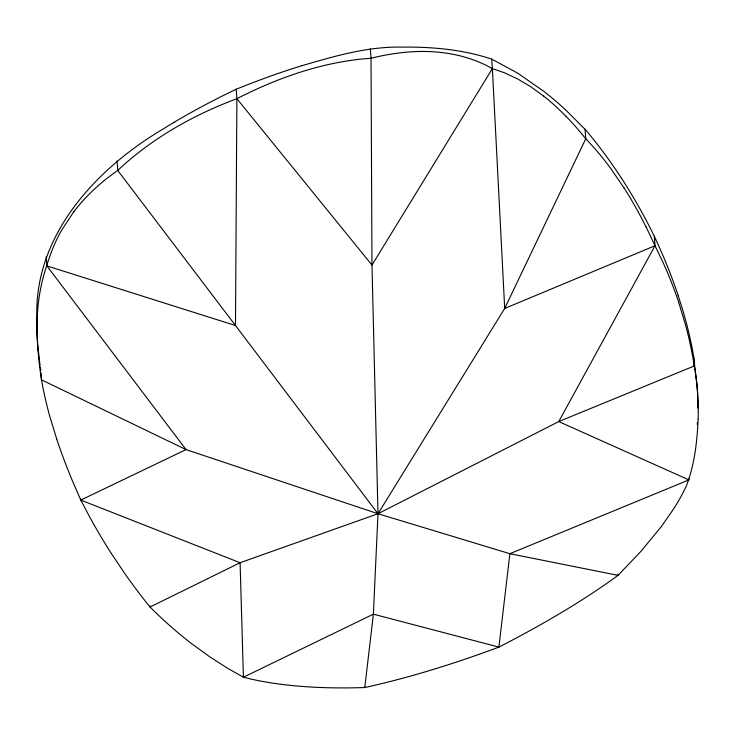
<?xml version="1.0" encoding="UTF-8"?>
<svg xmlns="http://www.w3.org/2000/svg" width="735" height="735" viewBox="0 0 735 735"><rect width="100%" height="100%" fill="white"/><g stroke="black" fill="none" stroke-linecap="round" stroke-linejoin="round"><path stroke-width="1.1" d="M302.057 65.635A427.66 229.403 -14.4 0 0 248.384 84.406L236.211 89.22L236.89 98.701L235.485 325.522L377.992 513.737L509.879 553.703L618.052 575.358L641.122 551.131L661.408 526.499M698.131 419.272C697.12 441.487 694.612 464.41 686.573 485.357A104.067 36.998 -48.4 0 1 674.078 508.252L661.445 526.453M697.249 424.417L697.368 422.643M169.712 625.531A165.035 56.007 32.8 0 0 191.357 643.465L209.613 656.722L227.602 668.262L243.414 677.22L249.845 678.8A104.067 28.059 4.1 0 0 277.655 683.844C306.504 687.767 335.711 688.484 364.781 687.537A205.497 51.514 -15.8 0 0 381.603 683.642C421.421 673.94 460.514 661.417 498.9 647.112L509.879 553.703L688.888 479.9L688.805 478.715M38.018 349.878A165.035 90.212 81.4 0 1 37.191 320.8C37.476 299.531 41.822 278.537 49.098 258.601A104.067 69.32 -65.2 0 1 61.235 230.863L73.803 211.735M173.947 122.414L173.644 122.598A370.017 204.845 -25.8 0 0 162.444 129.424C96.395 168.563 34.756 234.649 36.842 316.123A243.386 188.151 -65.9 0 0 37.219 338.523L37.549 343.594M565.656 109.919L585.069 129.314L585.749 138.796L504.697 308.452L377.992 513.737L373.38 614.166L364.781 687.537L364.735 686.949M654.343 236.247L655.023 245.729L558.747 421.578L377.992 513.737L240.088 562.725L150.05 607.018A208.869 70.882 32.8 0 0 169.491 625.375M302.076 65.663C334.792 56.053 368.143 46.287 402.587 47.123C432.63 46.783 463.068 49.567 491.706 59.112L492.376 68.594L371.974 265.069L377.992 513.737L186.038 449.599L41.518 379.857A208.869 114.173 81.4 0 1 37.99 350.136M73.84 211.689C86.078 195.648 101.164 181.894 117.738 170.456A204.22 145.199 -39 0 1 127.513 161.636C159.605 134.009 197.329 113.475 236.89 98.701C273.613 79.894 312.991 65.424 354.031 59.948A205.497 150.721 -20.9 0 1 371.019 58.276C399.206 51.193 429.121 48.73 457.666 55.272A104.067 78.259 7.9 0 1 485.817 65.158L492.376 68.594L504.578 72.829L517.872 79.077L530.376 86.5L543.624 96.055M243.377 676.623L243.414 677.22L373.38 614.166L498.9 647.112C536.541 627.727 573.429 606.697 608.157 582.442A204.22 55.768 -28.8 0 0 618.052 575.358L617.97 574.173M236.211 89.22L228.208 93.106A431.868 239.086 -25.8 0 0 173.91 122.377M111.343 553.492A278.813 105.766 50.8 0 1 89.56 516.723L80.776 500.085L186.038 449.599L46.911 265.914L46.231 256.432M678.681 302.195A278.813 153.937 83.1 0 0 663.126 262.661L655.023 245.729L504.697 308.452L492.376 68.594M678.203 295.746L681.814 307.074A351.486 263.488 52.5 0 1 693.656 356.484L694.281 365.956L558.747 421.578L688.888 479.9M46.911 265.914L235.485 325.522L117.738 170.456L117.058 160.974M56.806 439.355A278.813 121.936 63.7 0 0 72.517 481.048L80.776 500.085L240.088 562.725L243.414 677.22M491.706 59.112L517.78 73.206L544.01 91.48A243.386 163.372 26.6 0 1 561.613 106.244L565.472 109.754M543.652 96.074L543.974 96.322A165.035 115.312 48.1 0 1 565.785 116.112M236.89 98.701L371.974 265.069L371.019 58.276L370.339 48.795M111.38 553.519L124.858 573.649A222.255 84.314 50.8 0 0 150.041 607.027M621.488 178.228L623.666 181.591A454.873 323.483 41.5 0 1 654.288 236.257A454.873 340.994 52.5 0 1 678.258 295.709M624.116 188.05L610.666 168.388A222.255 135.598 68.8 0 0 585.758 138.777M646.102 226.977L655.023 245.729M678.671 302.241L685.617 325.274A222.255 122.708 83.1 0 1 694.29 365.956M56.816 439.328L49.907 416.773A222.255 97.204 63.7 0 1 41.509 379.848M40.838 370.376L40.306 367.114M693.601 356.475L697 384.837M40.057 365.479L37.568 343.833M697.019 385.085L697.377 390.386A243.386 197.145 68.2 0 1 697.873 408.054M498.863 646.515L498.9 647.112M149.958 605.833L150.05 607.018M80.694 498.9L80.776 500.085M41.004 372.746L41.518 379.857M694.263 365.975A208.869 102.652 -77.6 0 1 697.506 391.498M697.478 391.764A165.035 81.107 -77.6 0 1 698.167 418.978M585.143 129.268A358.138 254.696 41.5 0 1 621.433 178.247M566.005 116.259A208.869 145.943 48.1 0 1 585.731 138.805M624.153 188.059A278.813 170.107 68.8 0 1 646.083 226.986"/></g></svg>
